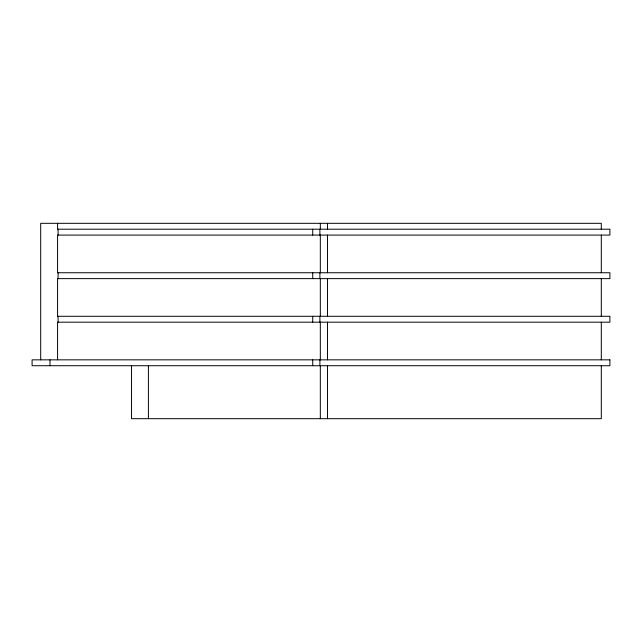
<?xml version="1.0" encoding="UTF-8"?>
<svg xmlns="http://www.w3.org/2000/svg" width="642" height="642" viewBox="0 0 642 642"><rect width="100%" height="100%" fill="white"/><g stroke="black" fill="none" stroke-linecap="round" stroke-linejoin="round"><path stroke-width="0.96" d="M601.297 229.202L601.297 223.32L40.703 223.32L40.703 359.841M601.297 235.084L601.297 272.746M601.297 278.628L601.297 316.289M601.297 322.18L601.297 359.841M601.297 365.723L601.297 418.68L131.53 418.68L131.53 365.723M327.5 223.32L327.5 229.202M327.5 235.084L327.5 272.746M327.5 278.628L327.5 316.289M327.5 322.18L327.5 359.841M327.5 365.723L327.5 418.68M320.326 223.32L320.326 229.202M320.326 235.084L320.326 272.746M320.326 278.628L320.326 316.289M320.326 322.18L320.326 359.841M320.326 365.723L320.326 418.68M319.893 229.202L319.893 235.084M319.893 272.746L319.893 278.628M319.893 316.289L319.893 322.18M319.893 359.841L319.893 365.723M312.718 229.202L312.718 235.084M312.718 272.746L312.718 278.628M312.718 316.289L312.718 322.18M312.718 359.841L312.718 365.723M148.406 365.723L148.406 418.68M58.085 229.202L58.085 235.084M58.085 272.746L58.085 278.628M58.085 316.289L58.085 322.18M57.587 223.32L57.587 229.202L609.9 229.202L609.9 235.084L57.587 235.084L57.587 272.746L609.9 272.746L609.9 278.628L57.587 278.628L57.587 316.289L609.9 316.289L609.9 322.18L57.587 322.18L57.587 359.841M49.98 359.841L49.98 365.723M609.9 359.841L32.1 359.841L32.1 365.723L609.9 365.723L609.9 359.841"/></g></svg>
